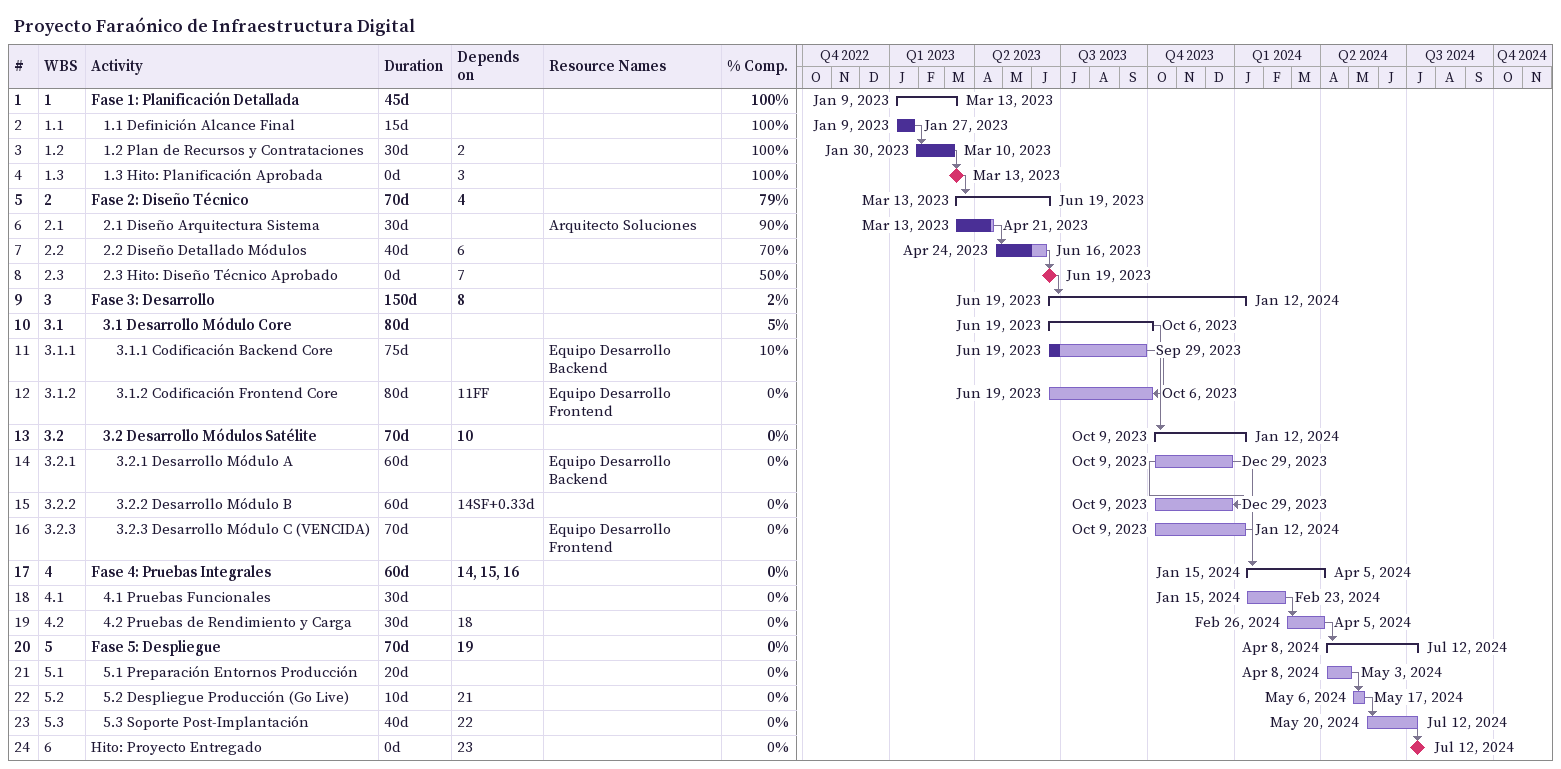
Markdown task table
Proyecto Faraónico de Infraestructura Digital

| ID | WBS | Task | Duration | Start | Finish | Predecessors | Resources | % complete |
|---|---|---|---|---|---|---|---|---|
| 1 | 1 | **Fase 1: Planificación Detallada** | 45d | 2023-01-09 | 2023-03-13 |  |  | 100 |
| 2 | 1.1 | 1.1 Definición Alcance Final | 15d | 2023-01-09 | 2023-01-27 |  |  | 100 |
| 3 | 1.2 | 1.2 Plan de Recursos y Contrataciones | 30d | 2023-01-30 | 2023-03-10 | 2 |  | 100 |
| 4 | 1.3 | 1.3 Hito: Planificación Aprobada | 0d | 2023-03-13 | 2023-03-13 | 3 |  | 100 |
| 5 | 2 | **Fase 2: Diseño Técnico** | 70d | 2023-03-13 | 2023-06-19 | 4 |  | 79 |
| 6 | 2.1 | 2.1 Diseño Arquitectura Sistema | 30d | 2023-03-13 | 2023-04-21 |  | Arquitecto Soluciones | 90 |
| 7 | 2.2 | 2.2 Diseño Detallado Módulos | 40d | 2023-04-24 | 2023-06-16 | 6 |  | 70 |
| 8 | 2.3 | 2.3 Hito: Diseño Técnico Aprobado | 0d | 2023-06-19 | 2023-06-19 | 7 |  | 50 |
| 9 | 3 | **Fase 3: Desarrollo** | 150d | 2023-06-19 | 2024-01-12 | 8 |  | 2 |
| 10 | 3.1 | **3.1 Desarrollo Módulo Core** | 80d | 2023-06-19 | 2023-10-06 |  |  | 5 |
| 11 | 3.1.1 | 3.1.1 Codificación Backend Core | 75d | 2023-06-19 | 2023-09-29 |  | Equipo Desarrollo Backend | 10 |
| 12 | 3.1.2 | 3.1.2 Codificación Frontend Core | 80d | 2023-06-19 | 2023-10-06 | 11FF | Equipo Desarrollo Frontend | 0 |
| 13 | 3.2 | **3.2 Desarrollo Módulos Satélite** | 70d | 2023-10-09 | 2024-01-12 | 10 |  | 0 |
| 14 | 3.2.1 | 3.2.1 Desarrollo Módulo A | 60d | 2023-10-09 | 2023-12-29 |  | Equipo Desarrollo Backend | 0 |
| 15 | 3.2.2 | 3.2.2 Desarrollo Módulo B | 60d | 2023-10-09 | 2023-12-29 | 14SF+0.33d |  | 0 |
| 16 | 3.2.3 | 3.2.3 Desarrollo Módulo C (VENCIDA) | 70d | 2023-10-09 | 2024-01-12 |  | Equipo Desarrollo Frontend | 0 |
| 17 | 4 | **Fase 4: Pruebas Integrales** | 60d | 2024-01-15 | 2024-04-05 | 14, 15, 16 |  | 0 |
| 18 | 4.1 | 4.1 Pruebas Funcionales | 30d | 2024-01-15 | 2024-02-23 |  |  | 0 |
| 19 | 4.2 | 4.2 Pruebas de Rendimiento y Carga | 30d | 2024-02-26 | 2024-04-05 | 18 |  | 0 |
| 20 | 5 | **Fase 5: Despliegue** | 70d | 2024-04-08 | 2024-07-12 | 19 |  | 0 |
| 21 | 5.1 | 5.1 Preparación Entornos Producción | 20d | 2024-04-08 | 2024-05-03 |  |  | 0 |
| 22 | 5.2 | 5.2 Despliegue Producción (Go Live) | 10d | 2024-05-06 | 2024-05-17 | 21 |  | 0 |
| 23 | 5.3 | 5.3 Soporte Post-Implantación | 40d | 2024-05-20 | 2024-07-12 | 22 |  | 0 |
| 24 | 6 | Hito: Proyecto Entregado | 0d | 2024-07-12 | 2024-07-12 | 23 |  | 0 |
